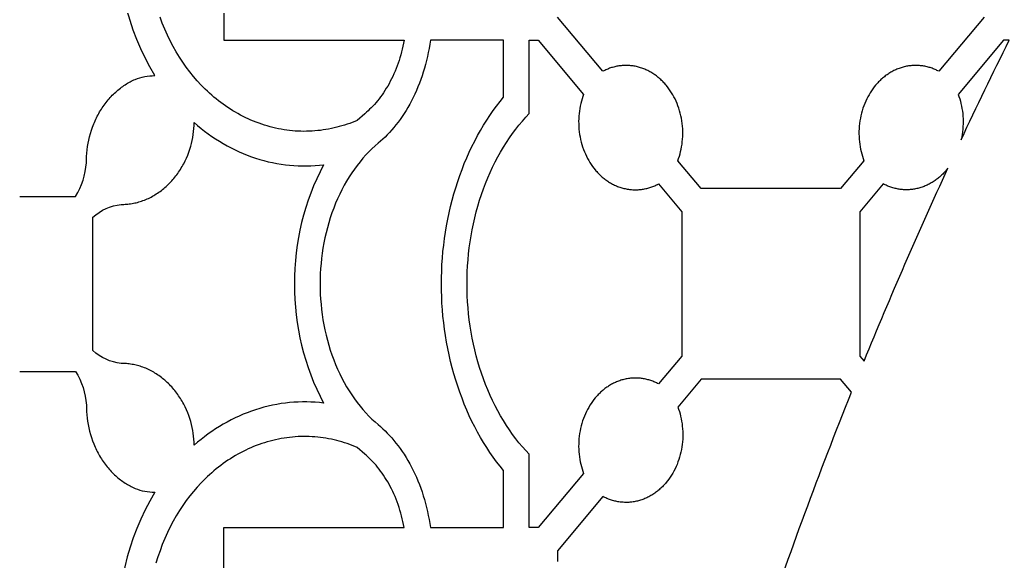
# Model space of a CAD drawing. Extents: x 59271 to 61367, y 41180 to 44085.
# Drawn here: x 59271.3 to 59472.3, y 42247.4 to 42357.4 of the extents above; entities that cross this region are included whole.
import ezdxf

# ---------------------------------------------------------------- set-up
doc = ezdxf.new("R2010")
doc.units = 0
doc.layers.get('0').update_dxf_attribs({"linetype": 'CONTINUOUS'})

msp = doc.modelspace()

# ---------------------------------------------------------------- linework, layer by layer
for points in [[(59312.71, 42397.08), (59312.71, 42353.26), (59349.37, 42353.26), (59349.26, 42352.66), (59349.13, 42352.06), (59349, 42351.47), (59348.85, 42350.88), (59348.69, 42350.3), (59348.52, 42349.72), (59348.34, 42349.15), (59348.15, 42348.59), (59347.95, 42348.04), (59347.74, 42347.5), (59347.52, 42346.96), (59347.3, 42346.44), (59347.06, 42345.92), (59346.81, 42345.41), (59346.56, 42344.92), (59346.3, 42344.43), (59346.03, 42343.96), (59345.75, 42343.5), (59345.47, 42343.05), (59345.18, 42342.61), (59344.89, 42342.19), (59344.59, 42341.77), (59344.28, 42341.37), (59343.97, 42340.98), (59343.66, 42340.61), (59343.34, 42340.24), (59343.02, 42339.89), (59342.69, 42339.56), (59342.36, 42339.23), (59342.03, 42338.92), (59341.7, 42338.62), (59341.36, 42338.33), (59339.84, 42336.98), (59339.34, 42336.77), (59338.83, 42336.57), (59338.31, 42336.37), (59337.79, 42336.19), (59337.27, 42336.02), (59336.74, 42335.86), (59336.2, 42335.71), (59335.67, 42335.57), (59335.12, 42335.44), (59334.58, 42335.32), (59334.03, 42335.21), (59333.48, 42335.11), (59332.92, 42335.03), (59332.36, 42334.95), (59331.8, 42334.89), (59331.24, 42334.84), (59330.67, 42334.8), (59330.1, 42334.77), (59329.54, 42334.76), (59328.97, 42334.75), (59328.39, 42334.76), (59327.82, 42334.79), (59327.25, 42334.82), (59326.68, 42334.87), (59326.1, 42334.92), (59325.53, 42335), (59324.96, 42335.08), (59324.39, 42335.17), (59323.82, 42335.28), (59323.25, 42335.4), (59322.68, 42335.54), (59322.12, 42335.68), (59321.55, 42335.84), (59320.99, 42336.01), (59320.44, 42336.19), (59319.88, 42336.38), (59319.33, 42336.59), (59318.79, 42336.81), (59318.24, 42337.04), (59317.7, 42337.28), (59317.17, 42337.53), (59316.64, 42337.79), (59316.11, 42338.06), (59315.59, 42338.35), (59315.08, 42338.64), (59314.57, 42338.95), (59314.07, 42339.26), (59313.57, 42339.59), (59313.08, 42339.92), (59312.6, 42340.26), (59312.12, 42340.62), (59311.65, 42340.98), (59311.18, 42341.35), (59310.72, 42341.73), (59310.27, 42342.11), (59309.83, 42342.51), (59309.39, 42342.91), (59308.97, 42343.32), (59308.13, 42344.16), (59307.33, 42345.03), (59306.56, 42345.92), (59305.82, 42346.84), (59305.09, 42347.8), (59304.39, 42348.79), (59303.71, 42349.82), (59303.06, 42350.89), (59302.43, 42351.99), (59301.83, 42353.13), (59301.26, 42354.29), (59300.73, 42355.49), (59300.23, 42356.71), (59299.76, 42357.96)], [(59467.23, 42357.96), (59458.02, 42346.96), (59457.84, 42347.05), (59457.65, 42347.15), (59457.45, 42347.24), (59457.26, 42347.33), (59457.06, 42347.41), (59456.86, 42347.49), (59456.66, 42347.56), (59456.46, 42347.63), (59456.25, 42347.7), (59456.05, 42347.76), (59455.84, 42347.82), (59455.63, 42347.88), (59455.41, 42347.92), (59455.2, 42347.97), (59454.99, 42348.01), (59454.77, 42348.04), (59454.55, 42348.07), (59454.33, 42348.1), (59454.11, 42348.12), (59453.89, 42348.14), (59453.67, 42348.15), (59453.45, 42348.15), (59453.23, 42348.15), (59453.01, 42348.15), (59452.78, 42348.14), (59452.56, 42348.12), (59452.34, 42348.1), (59452.12, 42348.08), (59451.89, 42348.05), (59451.67, 42348.01), (59451.45, 42347.97), (59451.23, 42347.92), (59451.01, 42347.87), (59450.79, 42347.82), (59450.57, 42347.76), (59450.36, 42347.69), (59450.14, 42347.62), (59449.93, 42347.54), (59449.72, 42347.46), (59449.51, 42347.38), (59449.3, 42347.28), (59449.09, 42347.19), (59448.88, 42347.09), (59448.68, 42346.99), (59448.48, 42346.88), (59448.28, 42346.76), (59448.08, 42346.65), (59447.89, 42346.53), (59447.7, 42346.4), (59447.51, 42346.27), (59447.32, 42346.14), (59447.14, 42346), (59446.96, 42345.86), (59446.78, 42345.72), (59446.61, 42345.57), (59446.43, 42345.42), (59446.27, 42345.27), (59446.1, 42345.11), (59445.94, 42344.95), (59445.78, 42344.79), (59445.62, 42344.63), (59445.47, 42344.46), (59445.32, 42344.29), (59445.17, 42344.12), (59444.89, 42343.77), (59444.61, 42343.4), (59444.34, 42343.01), (59444.09, 42342.61), (59443.84, 42342.2), (59443.6, 42341.77), (59443.37, 42341.33), (59443.16, 42340.88), (59442.96, 42340.41), (59442.78, 42339.93), (59442.61, 42339.44), (59442.45, 42338.94), (59442.31, 42338.44), (59442.19, 42337.93), (59442.08, 42337.41), (59441.99, 42336.88), (59441.92, 42336.35), (59441.86, 42335.82), (59441.82, 42335.29), (59441.8, 42334.76), (59441.8, 42334.23), (59441.81, 42333.7), (59441.84, 42333.17), (59441.89, 42332.65), (59441.95, 42332.14), (59442.03, 42331.63), (59442.13, 42331.13), (59442.23, 42330.63), (59442.36, 42330.15), (59442.49, 42329.68), (59442.64, 42329.21), (59442.8, 42328.76), (59438.07, 42323.11), (59434.28, 42323.11), (59423.9, 42323.11), (59413.51, 42323.11), (59409.72, 42323.11), (59404.99, 42328.76), (59405.15, 42329.21), (59405.3, 42329.68), (59405.43, 42330.15), (59405.56, 42330.63), (59405.66, 42331.13), (59405.76, 42331.63), (59405.84, 42332.14), (59405.9, 42332.65), (59405.95, 42333.17), (59405.98, 42333.7), (59405.99, 42334.23), (59405.99, 42334.76), (59405.97, 42335.29), (59405.93, 42335.82), (59405.87, 42336.35), (59405.8, 42336.88), (59405.71, 42337.41), (59405.6, 42337.93), (59405.48, 42338.44), (59405.34, 42338.94), (59405.18, 42339.44), (59405.01, 42339.93), (59404.83, 42340.41), (59404.63, 42340.88), (59404.42, 42341.33), (59404.19, 42341.77), (59403.95, 42342.2), (59403.71, 42342.61), (59403.45, 42343.01), (59403.18, 42343.4), (59402.9, 42343.77), (59402.62, 42344.12), (59402.47, 42344.29), (59402.32, 42344.46), (59402.17, 42344.63), (59402.01, 42344.79), (59401.85, 42344.95), (59401.69, 42345.11), (59401.52, 42345.27), (59401.36, 42345.42), (59401.18, 42345.57), (59401.01, 42345.72), (59400.83, 42345.86), (59400.65, 42346), (59400.47, 42346.14), (59400.28, 42346.27), (59400.09, 42346.4), (59399.9, 42346.53), (59399.71, 42346.65), (59399.51, 42346.76), (59399.31, 42346.88), (59399.11, 42346.99), (59398.91, 42347.09), (59398.7, 42347.19), (59398.49, 42347.28), (59398.29, 42347.38), (59398.07, 42347.46), (59397.86, 42347.54), (59397.65, 42347.62), (59397.43, 42347.69), (59397.22, 42347.76), (59397, 42347.82), (59396.78, 42347.87), (59396.56, 42347.92), (59396.34, 42347.97), (59396.12, 42348.01), (59395.9, 42348.05), (59395.67, 42348.08), (59395.45, 42348.1), (59395.23, 42348.12), (59395.01, 42348.14), (59394.78, 42348.15), (59394.56, 42348.15), (59394.34, 42348.15), (59394.12, 42348.15), (59393.9, 42348.14), (59393.68, 42348.12), (59393.46, 42348.1), (59393.24, 42348.07), (59393.02, 42348.04), (59392.8, 42348.01), (59392.59, 42347.97), (59392.38, 42347.92), (59392.16, 42347.88), (59391.95, 42347.82), (59391.74, 42347.76), (59391.54, 42347.7), (59391.33, 42347.63), (59391.13, 42347.56), (59390.93, 42347.49), (59390.73, 42347.41), (59390.53, 42347.33), (59390.34, 42347.24), (59390.14, 42347.15), (59389.95, 42347.05), (59389.77, 42346.96), (59380.56, 42357.96)], [(59312.71, 42210.39), (59312.71, 42254.21), (59349.37, 42254.21), (59349.26, 42254.81), (59349.13, 42255.41), (59349, 42256), (59348.85, 42256.59), (59348.69, 42257.17), (59348.52, 42257.75), (59348.34, 42258.32), (59348.15, 42258.88), (59347.95, 42259.43), (59347.74, 42259.98), (59347.52, 42260.51), (59347.3, 42261.04), (59347.06, 42261.55), (59346.81, 42262.06), (59346.56, 42262.55), (59346.3, 42263.04), (59346.03, 42263.51), (59345.75, 42263.97), (59345.47, 42264.42), (59345.18, 42264.86), (59344.89, 42265.29), (59344.59, 42265.7), (59344.28, 42266.1), (59343.97, 42266.49), (59343.66, 42266.87), (59343.34, 42267.23), (59343.02, 42267.58), (59342.69, 42267.92), (59342.36, 42268.24), (59342.03, 42268.55), (59341.7, 42268.85), (59341.36, 42269.14), (59339.84, 42270.5), (59339.34, 42270.71), (59338.83, 42270.91), (59338.31, 42271.1), (59337.79, 42271.28), (59337.27, 42271.45), (59336.74, 42271.61), (59336.2, 42271.76), (59335.67, 42271.9), (59335.12, 42272.03), (59334.58, 42272.15), (59334.03, 42272.26), (59333.48, 42272.36), (59332.92, 42272.44), (59332.36, 42272.52), (59331.8, 42272.58), (59331.24, 42272.63), (59330.67, 42272.67), (59330.1, 42272.7), (59329.54, 42272.71), (59328.97, 42272.72), (59328.39, 42272.71), (59327.82, 42272.69), (59327.25, 42272.65), (59326.68, 42272.61), (59326.1, 42272.55), (59325.53, 42272.48), (59324.96, 42272.39), (59324.39, 42272.3), (59323.82, 42272.19), (59323.25, 42272.07), (59322.68, 42271.94), (59322.12, 42271.79), (59321.55, 42271.63), (59320.99, 42271.46), (59320.44, 42271.28), (59319.88, 42271.09), (59319.33, 42270.88), (59318.79, 42270.66), (59318.24, 42270.44), (59317.7, 42270.2), (59317.17, 42269.94), (59316.64, 42269.68), (59316.11, 42269.41), (59315.59, 42269.13), (59315.08, 42268.83), (59314.57, 42268.53), (59314.07, 42268.21), (59313.57, 42267.89), (59313.08, 42267.55), (59312.6, 42267.21), (59312.12, 42266.86), (59311.65, 42266.49), (59311.18, 42266.12), (59310.72, 42265.74), (59310.27, 42265.36), (59309.83, 42264.96), (59309.39, 42264.56), (59308.97, 42264.15), (59308.13, 42263.31), (59307.33, 42262.44), (59306.56, 42261.55), (59305.82, 42260.63), (59305.09, 42259.68), (59304.39, 42258.68), (59303.71, 42257.65), (59303.06, 42256.58), (59302.43, 42255.48), (59301.83, 42254.34), (59301.26, 42253.18), (59300.73, 42251.98), (59300.23, 42250.76), (59299.76, 42249.51), (59299.33, 42248.24), (59298.94, 42246.95)]]:
    msp.add_lwpolyline(points)
for points in [[(59271.27, 42321.52), (59282.6, 42321.52, 0.12671), (59284.79, 42328.36), (59284.79, 42329.01), (59284.82, 42329.67), (59284.87, 42330.33), (59284.94, 42330.99), (59285.03, 42331.66), (59285.15, 42332.32), (59285.28, 42332.99), (59285.44, 42333.66), (59285.62, 42334.32), (59285.82, 42334.97), (59286.05, 42335.62), (59286.29, 42336.26), (59286.43, 42336.58), (59286.56, 42336.89), (59286.7, 42337.2), (59286.85, 42337.51), (59287.01, 42337.81), (59287.16, 42338.11), (59287.33, 42338.41), (59287.49, 42338.7), (59287.67, 42338.99), (59287.84, 42339.28), (59288.03, 42339.56), (59288.21, 42339.83), (59288.4, 42340.1), (59288.6, 42340.37), (59288.8, 42340.63), (59289, 42340.89), (59289.21, 42341.14), (59289.42, 42341.39), (59289.63, 42341.63), (59289.85, 42341.86), (59290.07, 42342.09), (59290.29, 42342.31), (59290.52, 42342.53), (59290.75, 42342.74), (59290.98, 42342.95), (59291.22, 42343.15), (59291.46, 42343.34), (59291.7, 42343.53), (59291.94, 42343.71), (59292.18, 42343.89), (59292.43, 42344.06), (59292.67, 42344.22), (59292.92, 42344.38), (59293.17, 42344.53), (59293.42, 42344.67), (59293.67, 42344.81), (59293.93, 42344.94), (59294.18, 42345.07), (59294.43, 42345.19), (59294.69, 42345.3, -0.091636), (59298.7, 42346.08, -0.159593), (59291.53, 42377.52, -0.16816)], [(59271.27, 42285.96), (59282.6, 42285.96, -0.12671), (59284.79, 42279.11), (59284.79, 42278.46), (59284.82, 42277.81), (59284.87, 42277.14), (59284.94, 42276.48), (59285.03, 42275.81), (59285.15, 42275.15), (59285.28, 42274.48), (59285.44, 42273.82), (59285.62, 42273.16), (59285.82, 42272.5), (59286.05, 42271.85), (59286.29, 42271.21), (59286.43, 42270.9), (59286.56, 42270.58), (59286.7, 42270.27), (59286.85, 42269.96), (59287.01, 42269.66), (59287.16, 42269.36), (59287.33, 42269.06), (59287.49, 42268.77), (59287.67, 42268.48), (59287.84, 42268.2), (59288.03, 42267.92), (59288.21, 42267.64), (59288.4, 42267.37), (59288.6, 42267.1), (59288.8, 42266.84), (59289, 42266.58), (59289.21, 42266.33), (59289.42, 42266.09), (59289.63, 42265.85), (59289.85, 42265.61), (59290.07, 42265.38), (59290.29, 42265.16), (59290.52, 42264.94), (59290.75, 42264.73), (59290.98, 42264.52), (59291.22, 42264.32), (59291.46, 42264.13), (59291.7, 42263.94), (59291.94, 42263.76), (59292.18, 42263.58), (59292.43, 42263.41), (59292.67, 42263.25), (59292.92, 42263.09), (59293.17, 42262.94), (59293.42, 42262.8), (59293.67, 42262.66), (59293.93, 42262.53), (59294.18, 42262.41), (59294.43, 42262.29), (59294.69, 42262.17, 0.091636), (59298.7, 42261.4, 0.159593), (59291.53, 42229.96, 0.16816)], [(59422.01, 42232.22, -0.013591), (59440.28, 42281.72), (59438.07, 42284.36), (59434.28, 42284.36), (59423.9, 42284.36), (59413.51, 42284.36), (59409.72, 42284.36), (59404.99, 42278.71), (59405.15, 42278.26), (59405.3, 42277.79), (59405.43, 42277.32), (59405.56, 42276.84), (59405.66, 42276.34), (59405.76, 42275.84), (59405.84, 42275.33), (59405.9, 42274.82), (59405.95, 42274.3), (59405.98, 42273.77), (59405.99, 42273.24), (59405.99, 42272.71), (59405.97, 42272.18), (59405.93, 42271.65), (59405.87, 42271.12), (59405.8, 42270.59), (59405.71, 42270.07), (59405.6, 42269.55), (59405.48, 42269.03), (59405.34, 42268.53), (59405.18, 42268.03), (59405.01, 42267.54), (59404.83, 42267.06), (59404.63, 42266.6), (59404.42, 42266.14), (59404.19, 42265.7), (59403.95, 42265.27), (59403.71, 42264.86), (59403.45, 42264.46), (59403.18, 42264.07), (59402.9, 42263.7), (59402.62, 42263.35), (59402.47, 42263.18), (59402.32, 42263.01), (59402.17, 42262.84), (59402.01, 42262.68), (59401.85, 42262.52), (59401.69, 42262.36), (59401.52, 42262.2), (59401.36, 42262.05), (59401.18, 42261.9), (59401.01, 42261.75), (59400.83, 42261.61), (59400.65, 42261.47), (59400.47, 42261.33), (59400.28, 42261.2), (59400.09, 42261.07), (59399.9, 42260.95), (59399.71, 42260.82), (59399.51, 42260.71), (59399.31, 42260.59), (59399.11, 42260.49), (59398.91, 42260.38), (59398.7, 42260.28), (59398.49, 42260.19), (59398.29, 42260.1), (59398.07, 42260.01), (59397.86, 42259.93), (59397.65, 42259.85), (59397.43, 42259.78), (59397.22, 42259.72), (59397, 42259.65), (59396.78, 42259.6), (59396.56, 42259.55), (59396.34, 42259.5), (59396.12, 42259.46), (59395.9, 42259.42), (59395.67, 42259.39), (59395.45, 42259.37), (59395.23, 42259.35), (59395.01, 42259.33), (59394.78, 42259.32), (59394.56, 42259.32), (59394.34, 42259.32), (59394.12, 42259.32), (59393.9, 42259.34), (59393.68, 42259.35), (59393.46, 42259.37), (59393.24, 42259.4), (59393.02, 42259.43), (59392.8, 42259.46), (59392.59, 42259.5), (59392.38, 42259.55), (59392.16, 42259.6), (59391.95, 42259.65), (59391.74, 42259.71), (59391.54, 42259.77), (59391.33, 42259.84), (59391.13, 42259.91), (59390.93, 42259.98), (59390.73, 42260.06), (59390.53, 42260.15), (59390.34, 42260.23), (59390.14, 42260.32), (59389.95, 42260.42), (59389.77, 42260.52), (59380.56, 42249.51), (59380.56, 42247.31)]]:
    msp.add_lwpolyline(points, format="xyb")
for points in [[(59332.29, 42303.74), (59332.3, 42302.71), (59332.33, 42301.67), (59332.39, 42300.63), (59332.48, 42299.59), (59332.59, 42298.55), (59332.72, 42297.5), (59332.88, 42296.45), (59333.06, 42295.41), (59333.27, 42294.37), (59333.51, 42293.34), (59333.77, 42292.31), (59334.05, 42291.3), (59334.36, 42290.29), (59334.7, 42289.3), (59335.06, 42288.32), (59335.44, 42287.36), (59335.84, 42286.41), (59336.27, 42285.48), (59336.72, 42284.58), (59337.19, 42283.69), (59337.68, 42282.83), (59338.19, 42281.99), (59338.72, 42281.18), (59339.26, 42280.39), (59339.82, 42279.63), (59340.4, 42278.9), (59340.98, 42278.2), (59341.59, 42277.52), (59342.2, 42276.88), (59342.82, 42276.26), (59343.46, 42275.68), (59344.1, 42275.13), (59344.56, 42274.73), (59345.03, 42274.31), (59345.49, 42273.87), (59345.94, 42273.41), (59346.39, 42272.94), (59346.84, 42272.44), (59347.28, 42271.93), (59347.71, 42271.4), (59348.14, 42270.85), (59348.55, 42270.28), (59348.96, 42269.7), (59349.36, 42269.1), (59349.75, 42268.48), (59350.13, 42267.84), (59350.5, 42267.19), (59350.86, 42266.52), (59351.21, 42265.84), (59351.54, 42265.14), (59351.86, 42264.43), (59352.17, 42263.7), (59352.47, 42262.96), (59352.75, 42262.21), (59353.01, 42261.45), (59353.26, 42260.67), (59353.5, 42259.89), (59353.72, 42259.1), (59353.92, 42258.3), (59354.11, 42257.49), (59354.28, 42256.68), (59354.44, 42255.86), (59354.57, 42255.04), (59354.7, 42254.21), (59369.58, 42254.21), (59369.58, 42265.79), (59368.86, 42266.67), (59368.16, 42267.57), (59367.48, 42268.51), (59366.81, 42269.47), (59366.15, 42270.46), (59365.52, 42271.48), (59364.9, 42272.52), (59364.3, 42273.59), (59363.71, 42274.69), (59363.15, 42275.8), (59362.61, 42276.94), (59362.09, 42278.1), (59361.6, 42279.28), (59361.13, 42280.48), (59360.68, 42281.7), (59360.25, 42282.93), (59359.85, 42284.18), (59359.48, 42285.44), (59359.13, 42286.71), (59358.8, 42288), (59358.5, 42289.29), (59358.23, 42290.59), (59357.98, 42291.9), (59357.77, 42293.22), (59357.57, 42294.53), (59357.41, 42295.85), (59357.26, 42297.17), (59357.15, 42298.49), (59357.06, 42299.81), (59357, 42301.12), (59356.96, 42302.43), (59356.95, 42303.74), (59356.96, 42305.04), (59357, 42306.35), (59357.06, 42307.66), (59357.15, 42308.98), (59357.26, 42310.3), (59357.41, 42311.62), (59357.57, 42312.94), (59357.77, 42314.26), (59357.98, 42315.57), (59358.23, 42316.88), (59358.5, 42318.18), (59358.8, 42319.47), (59359.13, 42320.76), (59359.48, 42322.03), (59359.85, 42323.29), (59360.25, 42324.54), (59360.68, 42325.77), (59361.13, 42326.99), (59361.6, 42328.19), (59362.09, 42329.37), (59362.61, 42330.53), (59363.15, 42331.67), (59363.71, 42332.78), (59364.3, 42333.88), (59364.9, 42334.95), (59365.52, 42335.99), (59366.15, 42337.01), (59366.81, 42338), (59367.48, 42338.96), (59368.16, 42339.9), (59368.86, 42340.81), (59369.58, 42341.68), (59369.58, 42353.26), (59354.7, 42353.26), (59354.57, 42352.44), (59354.44, 42351.61), (59354.28, 42350.79), (59354.11, 42349.98), (59353.92, 42349.17), (59353.72, 42348.37), (59353.5, 42347.58), (59353.26, 42346.8), (59353.01, 42346.02), (59352.75, 42345.26), (59352.47, 42344.51), (59352.17, 42343.77), (59351.86, 42343.05), (59351.54, 42342.33), (59351.21, 42341.63), (59350.86, 42340.95), (59350.5, 42340.28), (59350.13, 42339.63), (59349.75, 42338.99), (59349.36, 42338.37), (59348.96, 42337.77), (59348.55, 42337.19), (59348.14, 42336.62), (59347.71, 42336.07), (59347.28, 42335.54), (59346.84, 42335.03), (59346.39, 42334.53), (59345.94, 42334.06), (59345.49, 42333.6), (59345.03, 42333.16), (59344.56, 42332.75), (59344.1, 42332.34), (59343.46, 42331.79), (59342.82, 42331.21), (59342.2, 42330.59), (59341.59, 42329.95), (59340.98, 42329.27), (59340.4, 42328.57), (59339.82, 42327.84), (59339.26, 42327.08), (59338.72, 42326.29), (59338.19, 42325.48), (59337.68, 42324.64), (59337.19, 42323.78), (59336.72, 42322.89), (59336.27, 42321.99), (59335.84, 42321.06), (59335.44, 42320.12), (59335.06, 42319.15), (59334.7, 42318.17), (59334.36, 42317.18), (59334.05, 42316.18), (59333.77, 42315.16), (59333.51, 42314.13), (59333.27, 42313.1), (59333.06, 42312.06), (59332.88, 42311.02), (59332.72, 42309.97), (59332.59, 42308.93), (59332.48, 42307.88), (59332.39, 42306.84), (59332.33, 42305.8), (59332.3, 42304.76)], [(59405.79, 42303.74), (59405.79, 42289.06), (59401.06, 42283.41), (59400.87, 42283.5), (59400.68, 42283.6), (59400.49, 42283.69), (59400.29, 42283.77), (59400.1, 42283.86), (59399.9, 42283.94), (59399.7, 42284.01), (59399.49, 42284.08), (59399.29, 42284.15), (59399.08, 42284.21), (59398.87, 42284.27), (59398.66, 42284.33), (59398.45, 42284.37), (59398.23, 42284.42), (59398.02, 42284.46), (59397.8, 42284.49), (59397.59, 42284.52), (59397.37, 42284.55), (59397.15, 42284.57), (59396.93, 42284.59), (59396.71, 42284.6), (59396.48, 42284.6), (59396.26, 42284.6), (59396.04, 42284.6), (59395.82, 42284.59), (59395.6, 42284.57), (59395.37, 42284.55), (59395.15, 42284.53), (59394.93, 42284.5), (59394.71, 42284.46), (59394.49, 42284.42), (59394.26, 42284.37), (59394.04, 42284.32), (59393.83, 42284.27), (59393.61, 42284.21), (59393.39, 42284.14), (59393.18, 42284.07), (59392.96, 42283.99), (59392.75, 42283.91), (59392.54, 42283.83), (59392.33, 42283.73), (59392.12, 42283.64), (59391.92, 42283.54), (59391.71, 42283.44), (59391.51, 42283.33), (59391.31, 42283.21), (59391.12, 42283.1), (59390.92, 42282.98), (59390.73, 42282.85), (59390.54, 42282.72), (59390.36, 42282.59), (59390.17, 42282.45), (59389.99, 42282.31), (59389.82, 42282.17), (59389.64, 42282.02), (59389.47, 42281.87), (59389.3, 42281.72), (59389.13, 42281.56), (59388.97, 42281.4), (59388.81, 42281.24), (59388.66, 42281.08), (59388.5, 42280.91), (59388.35, 42280.74), (59388.21, 42280.57), (59387.92, 42280.22), (59387.65, 42279.85), (59387.38, 42279.46), (59387.12, 42279.06), (59386.87, 42278.65), (59386.63, 42278.22), (59386.41, 42277.78), (59386.19, 42277.32), (59386, 42276.86), (59385.81, 42276.38), (59385.64, 42275.89), (59385.48, 42275.39), (59385.34, 42274.89), (59385.22, 42274.38), (59385.11, 42273.86), (59385.02, 42273.33), (59384.95, 42272.8), (59384.9, 42272.27), (59384.86, 42271.74), (59384.84, 42271.21), (59384.83, 42270.68), (59384.85, 42270.15), (59384.88, 42269.62), (59384.92, 42269.1), (59384.99, 42268.59), (59385.07, 42268.08), (59385.16, 42267.58), (59385.27, 42267.08), (59385.39, 42266.6), (59385.53, 42266.13), (59385.68, 42265.66), (59385.84, 42265.21), (59376.63, 42254.21), (59374.79, 42254.21), (59374.79, 42269.1), (59374.08, 42269.85), (59373.39, 42270.63), (59372.71, 42271.44), (59372.05, 42272.28), (59371.4, 42273.15), (59370.76, 42274.05), (59370.15, 42274.98), (59369.55, 42275.94), (59368.96, 42276.92), (59368.4, 42277.93), (59367.86, 42278.96), (59367.34, 42280.01), (59366.84, 42281.08), (59366.37, 42282.18), (59365.91, 42283.3), (59365.48, 42284.43), (59365.08, 42285.58), (59364.7, 42286.74), (59364.35, 42287.92), (59364.02, 42289.11), (59363.72, 42290.31), (59363.45, 42291.52), (59363.2, 42292.73), (59362.98, 42293.95), (59362.78, 42295.18), (59362.61, 42296.41), (59362.47, 42297.63), (59362.36, 42298.86), (59362.27, 42300.09), (59362.21, 42301.31), (59362.17, 42302.53), (59362.16, 42303.74), (59362.17, 42304.95), (59362.21, 42306.16), (59362.27, 42307.38), (59362.36, 42308.61), (59362.47, 42309.84), (59362.61, 42311.07), (59362.78, 42312.29), (59362.98, 42313.52), (59363.2, 42314.74), (59363.45, 42315.96), (59363.72, 42317.16), (59364.02, 42318.36), (59364.35, 42319.55), (59364.7, 42320.73), (59365.08, 42321.89), (59365.48, 42323.04), (59365.91, 42324.18), (59366.37, 42325.29), (59366.84, 42326.39), (59367.34, 42327.46), (59367.86, 42328.52), (59368.4, 42329.55), (59368.96, 42330.55), (59369.55, 42331.53), (59370.15, 42332.49), (59370.76, 42333.42), (59371.4, 42334.32), (59372.05, 42335.19), (59372.71, 42336.03), (59373.39, 42336.84), (59374.08, 42337.62), (59374.79, 42338.38), (59374.79, 42353.26), (59376.63, 42353.26), (59385.84, 42342.26), (59385.68, 42341.81), (59385.53, 42341.34), (59385.39, 42340.87), (59385.27, 42340.39), (59385.16, 42339.89), (59385.07, 42339.39), (59384.99, 42338.88), (59384.92, 42338.37), (59384.88, 42337.85), (59384.85, 42337.32), (59384.83, 42336.79), (59384.84, 42336.26), (59384.86, 42335.73), (59384.9, 42335.2), (59384.95, 42334.67), (59385.02, 42334.14), (59385.11, 42333.62), (59385.22, 42333.1), (59385.34, 42332.58), (59385.48, 42332.08), (59385.64, 42331.58), (59385.81, 42331.09), (59386, 42330.61), (59386.19, 42330.15), (59386.41, 42329.69), (59386.63, 42329.25), (59386.87, 42328.82), (59387.12, 42328.41), (59387.38, 42328.01), (59387.65, 42327.62), (59387.92, 42327.26), (59388.21, 42326.9), (59388.35, 42326.73), (59388.5, 42326.56), (59388.66, 42326.39), (59388.81, 42326.23), (59388.97, 42326.07), (59389.13, 42325.91), (59389.3, 42325.75), (59389.47, 42325.6), (59389.64, 42325.45), (59389.82, 42325.3), (59389.99, 42325.16), (59390.17, 42325.02), (59390.36, 42324.88), (59390.54, 42324.75), (59390.73, 42324.62), (59390.92, 42324.5), (59391.12, 42324.37), (59391.31, 42324.26), (59391.51, 42324.14), (59391.71, 42324.04), (59391.92, 42323.93), (59392.12, 42323.83), (59392.33, 42323.74), (59392.54, 42323.65), (59392.75, 42323.56), (59392.96, 42323.48), (59393.18, 42323.4), (59393.39, 42323.33), (59393.61, 42323.27), (59393.83, 42323.2), (59394.04, 42323.15), (59394.26, 42323.1), (59394.49, 42323.05), (59394.71, 42323.01), (59394.93, 42322.97), (59395.15, 42322.94), (59395.37, 42322.92), (59395.6, 42322.9), (59395.82, 42322.88), (59396.04, 42322.87), (59396.26, 42322.87), (59396.48, 42322.87), (59396.71, 42322.87), (59396.93, 42322.89), (59397.15, 42322.9), (59397.37, 42322.92), (59397.59, 42322.95), (59397.8, 42322.98), (59398.02, 42323.01), (59398.23, 42323.05), (59398.45, 42323.1), (59398.66, 42323.15), (59398.87, 42323.2), (59399.08, 42323.26), (59399.29, 42323.32), (59399.49, 42323.39), (59399.7, 42323.46), (59399.9, 42323.53), (59400.1, 42323.61), (59400.29, 42323.7), (59400.49, 42323.78), (59400.68, 42323.87), (59400.87, 42323.97), (59401.06, 42324.07), (59405.79, 42318.42)]]:
    msp.add_lwpolyline(points, close=True)
for points in [[(59472.33, 42353.26), (59471.16, 42353.26), (59461.95, 42342.26), (59462.12, 42341.81), (59462.26, 42341.34), (59462.4, 42340.87), (59462.52, 42340.39), (59462.63, 42339.89), (59462.72, 42339.39), (59462.8, 42338.88), (59462.87, 42338.37), (59462.91, 42337.85), (59462.94, 42337.32), (59462.96, 42336.79), (59462.95, 42336.26), (59462.93, 42335.73), (59462.89, 42335.2), (59462.84, 42334.67), (59462.77, 42334.14), (59462.68, 42333.62), (59462.57, 42333.1), (59462.55, 42333.03, -0.005786)], [(59286.14, 42317.28, -0.165069), (59291.87, 42319.89), (59292.14, 42319.9), (59292.42, 42319.9), (59292.69, 42319.92), (59292.96, 42319.94), (59293.24, 42319.96), (59293.52, 42320), (59293.79, 42320.03), (59294.07, 42320.08), (59294.35, 42320.13), (59294.63, 42320.19), (59294.91, 42320.25), (59295.19, 42320.32), (59295.47, 42320.4), (59295.75, 42320.49), (59296.02, 42320.58), (59296.3, 42320.67), (59296.58, 42320.78), (59296.85, 42320.89), (59297.13, 42321.01), (59297.4, 42321.13), (59297.67, 42321.26), (59297.94, 42321.4), (59298.21, 42321.54), (59298.48, 42321.7), (59298.74, 42321.85), (59299.01, 42322.02), (59299.27, 42322.19), (59299.52, 42322.36), (59299.78, 42322.55), (59300.03, 42322.73), (59300.28, 42322.93), (59300.52, 42323.13), (59300.77, 42323.34), (59301, 42323.55), (59301.24, 42323.76), (59301.47, 42323.99), (59301.7, 42324.22), (59301.92, 42324.45), (59302.14, 42324.69), (59302.35, 42324.93), (59302.56, 42325.18), (59302.77, 42325.43), (59302.97, 42325.68), (59303.17, 42325.94), (59303.36, 42326.21), (59303.55, 42326.48), (59303.73, 42326.75), (59303.91, 42327.02), (59304.08, 42327.3), (59304.25, 42327.58), (59304.41, 42327.87), (59304.57, 42328.15), (59304.86, 42328.73), (59305.14, 42329.32), (59305.4, 42329.91), (59305.63, 42330.51), (59305.85, 42331.12), (59306.04, 42331.72, 0.065359), (59306.69, 42336.53), (59307.39, 42335.93), (59308.09, 42335.35), (59308.81, 42334.79), (59309.55, 42334.24), (59310.29, 42333.72), (59311.05, 42333.21), (59311.82, 42332.72), (59312.6, 42332.26), (59313.39, 42331.81), (59314.2, 42331.39), (59315.01, 42330.98), (59315.83, 42330.6), (59316.65, 42330.24), (59317.49, 42329.91), (59318.33, 42329.59), (59319.18, 42329.31), (59320.03, 42329.04), (59320.89, 42328.8), (59321.75, 42328.58), (59322.62, 42328.39), (59323.49, 42328.22), (59324.36, 42328.08), (59325.23, 42327.96), (59326.1, 42327.86), (59326.97, 42327.79), (59327.84, 42327.74), (59328.71, 42327.72), (59329.57, 42327.72), (59330.44, 42327.75), (59331.3, 42327.79), (59332.15, 42327.86), (59333, 42327.96, 0.124595), (59327.08, 42303.74, 0.124595), (59333, 42279.51), (59332.15, 42279.61), (59331.3, 42279.68), (59330.44, 42279.73), (59329.57, 42279.75), (59328.71, 42279.75), (59327.84, 42279.73), (59326.97, 42279.68), (59326.1, 42279.61), (59325.23, 42279.51), (59324.36, 42279.4), (59323.49, 42279.25), (59322.62, 42279.08), (59321.75, 42278.89), (59320.89, 42278.67), (59320.03, 42278.43), (59319.18, 42278.17), (59318.33, 42277.88), (59317.49, 42277.56), (59316.65, 42277.23), (59315.83, 42276.87), (59315.01, 42276.49), (59314.2, 42276.09), (59313.39, 42275.66), (59312.6, 42275.22), (59311.82, 42274.75), (59311.05, 42274.26), (59310.29, 42273.75), (59309.55, 42273.23), (59308.81, 42272.68), (59308.09, 42272.12), (59307.39, 42271.54), (59306.69, 42270.95, 0.065359), (59306.04, 42275.75), (59305.85, 42276.35), (59305.63, 42276.96), (59305.4, 42277.56), (59305.14, 42278.15), (59304.86, 42278.74), (59304.57, 42279.32), (59304.41, 42279.61), (59304.25, 42279.89), (59304.08, 42280.17), (59303.91, 42280.45), (59303.73, 42280.72), (59303.55, 42281), (59303.36, 42281.26), (59303.17, 42281.53), (59302.97, 42281.79), (59302.77, 42282.04), (59302.56, 42282.29), (59302.35, 42282.54), (59302.14, 42282.79), (59301.92, 42283.02), (59301.7, 42283.26), (59301.47, 42283.48), (59301.24, 42283.71), (59301, 42283.92), (59300.77, 42284.14), (59300.52, 42284.34), (59300.28, 42284.54), (59300.03, 42284.74), (59299.78, 42284.93), (59299.52, 42285.11), (59299.27, 42285.28), (59299.01, 42285.45), (59298.74, 42285.62), (59298.48, 42285.78), (59298.21, 42285.93), (59297.94, 42286.07), (59297.67, 42286.21), (59297.4, 42286.34), (59297.13, 42286.46), (59296.85, 42286.58), (59296.58, 42286.69), (59296.3, 42286.8), (59296.02, 42286.9), (59295.75, 42286.99), (59295.47, 42287.07), (59295.19, 42287.15), (59294.91, 42287.22), (59294.63, 42287.28), (59294.35, 42287.34), (59294.07, 42287.39), (59293.79, 42287.44), (59293.52, 42287.48), (59293.24, 42287.51), (59292.96, 42287.53), (59292.69, 42287.55), (59292.42, 42287.57), (59292.14, 42287.58), (59291.87, 42287.58, -0.165069), (59286.14, 42290.19)], [(59459.87, 42327.26), (59459.87, 42327.26), (59459.58, 42326.9), (59459.44, 42326.73), (59459.29, 42326.56), (59459.13, 42326.39), (59458.98, 42326.23), (59458.82, 42326.07), (59458.66, 42325.91), (59458.49, 42325.75), (59458.32, 42325.6), (59458.15, 42325.45), (59457.98, 42325.3), (59457.8, 42325.16), (59457.62, 42325.02), (59457.43, 42324.88), (59457.25, 42324.75), (59457.06, 42324.62), (59456.87, 42324.5), (59456.67, 42324.37), (59456.48, 42324.26), (59456.28, 42324.14), (59456.08, 42324.04), (59455.87, 42323.93), (59455.67, 42323.83), (59455.46, 42323.74), (59455.25, 42323.65), (59455.04, 42323.56), (59454.83, 42323.48), (59454.61, 42323.4), (59454.4, 42323.33), (59454.18, 42323.27), (59453.96, 42323.2), (59453.75, 42323.15), (59453.53, 42323.1), (59453.31, 42323.05), (59453.08, 42323.01), (59452.86, 42322.97), (59452.64, 42322.94), (59452.42, 42322.92), (59452.2, 42322.9), (59451.97, 42322.88), (59451.75, 42322.87), (59451.53, 42322.87), (59451.31, 42322.87), (59451.08, 42322.87), (59450.86, 42322.89), (59450.64, 42322.9), (59450.42, 42322.92), (59450.2, 42322.95), (59449.99, 42322.98), (59449.77, 42323.01), (59449.56, 42323.05), (59449.34, 42323.1), (59449.13, 42323.15), (59448.92, 42323.2), (59448.71, 42323.26), (59448.5, 42323.32), (59448.3, 42323.39), (59448.09, 42323.46), (59447.89, 42323.53), (59447.69, 42323.61), (59447.5, 42323.7), (59447.3, 42323.78), (59447.11, 42323.87), (59446.92, 42323.97), (59446.73, 42324.07), (59442, 42318.42), (59442, 42303.74), (59442, 42289.06), (59442.84, 42288.06, -0.011008)]]:
    msp.add_lwpolyline(points, format="xyb", close=True)

doc.saveas('drawing.dxf')
